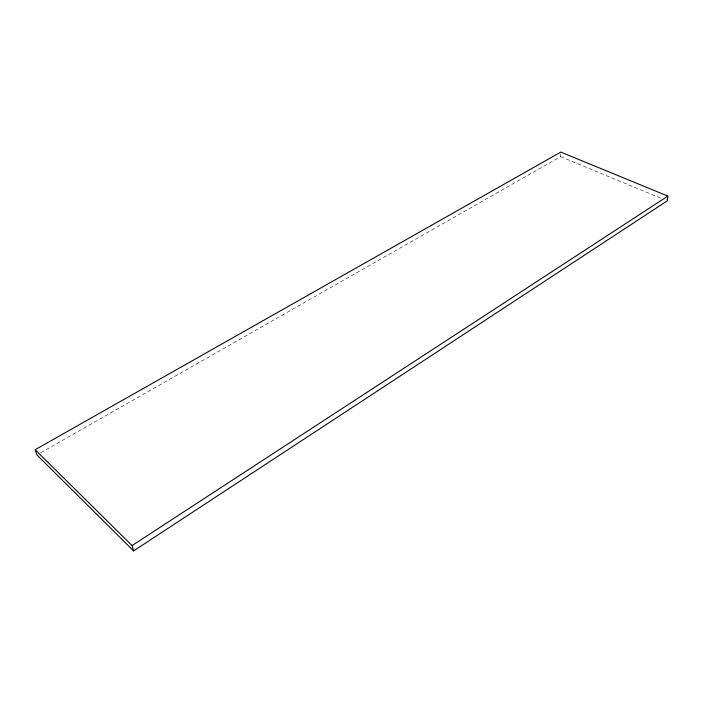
<?xml version="1.0" encoding="UTF-8"?>
<svg xmlns="http://www.w3.org/2000/svg" width="703" height="703" viewBox="0 0 703 703"><rect width="100%" height="100%" fill="white"/><g stroke="black" fill="none" stroke-linecap="round" stroke-linejoin="round"><path stroke-width="0.53" stroke-dasharray="3.52 2.64" d="M40.721 452.732L560.581 156.646L560.713 153.913M560.581 156.646L661.251 198.343"/><path stroke-width="1.05" d="M667.85 196.075L667.288 200.838L133.596 550.915L36.907 454.903L35.15 449.709L560.801 152.085L667.85 196.075L132.067 545.581L133.596 550.915M35.15 449.709L132.067 545.581"/></g></svg>
